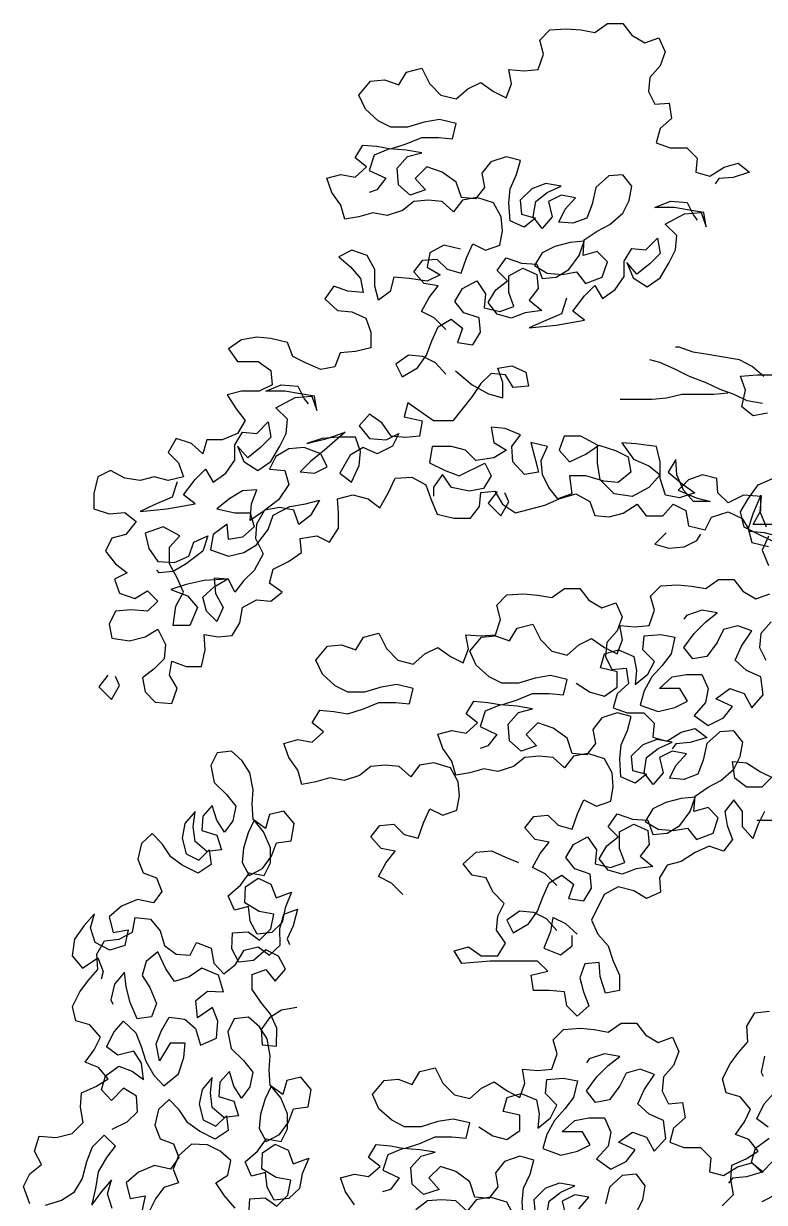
# Model space of a CAD drawing. Header units: metres. Extents: x 750563 to 756046, y 4495933 to 4497284.
# Drawn here: x 755743.142 to 755743.714, y 4496171.781 to 4496172.691 of the extents above; entities that cross this region are included whole.
import ezdxf

# ---------------------------------------------------------------- set-up
doc = ezdxf.new("R2010")
doc.units = ezdxf.units.M
doc.layers.add('00_DETALLES', color=7, linetype='Continuous', true_color=0xe0f0d1)

# ---------------------------------------------------------------- blocks, each defined once
blk = doc.blocks.new('Arbol21')
for points in [[(1.7791, 5.7537), (1.8014, 5.7759), (1.8261, 5.7883), (1.8112, 5.8155), (1.7939, 5.8377), (1.8211, 5.8427), (1.8408, 5.8649), (1.8235, 5.8872), (1.7963, 5.8896), (1.7766, 5.8698), (1.7494, 5.8624), (1.7395, 5.892), (1.7271, 5.9192), (1.7024, 5.9068), (1.6752, 5.9167), (1.6702, 5.9439), (1.6727, 5.971), (1.6875, 5.9982), (1.7196, 6.0082), (1.7468, 6.0032), (1.7641, 5.981), (1.7863, 6.0008), (1.8135, 6.0033), (1.8407, 6.0009), (1.863, 5.9836), (1.8926, 5.9737), (1.9198, 5.9787), (1.947, 5.9713), (1.9742, 5.9664), (1.9816, 5.9936), (1.9988, 6.0183), (2.0087, 6.0455), (1.9815, 6.0529), (1.9543, 6.0479), (1.9321, 6.0677), (1.9543, 6.085), (1.9394, 6.1097), (1.9123, 6.1072), (1.8851, 6.1022), (1.8554, 6.1121), (1.8258, 6.1244), (1.7936, 6.1244), (1.7664, 6.1219), (1.759, 6.1515), (1.7911, 6.159), (1.8208, 6.1541), (1.8529, 6.1442), (1.885, 6.1442), (1.9097, 6.1566), (1.9344, 6.1789), (1.9468, 6.2061), (1.9245, 6.2332), (1.8973, 6.2357), (1.8701, 6.2258), (1.8553, 6.2505), (1.8256, 6.2579), (1.8108, 6.2282), (1.7886, 6.2059), (1.759, 6.1985), (1.7367, 6.2182), (1.712, 6.2306), (1.6873, 6.2132), (1.6626, 6.2009), (1.6527, 6.228), (1.6576, 6.2552), (1.6279, 6.2527), (1.6008, 6.2552), (1.5908, 6.2848), (1.5982, 6.312), (1.5784, 6.3318), (1.5463, 6.3342), (1.5191, 6.3317), (1.492, 6.3267), (1.4672, 6.344), (1.4376, 6.344), (1.4203, 6.3217), (1.3956, 6.3069), (1.3684, 6.3167), (1.3561, 6.2895), (1.366, 6.2624), (1.3858, 6.2401), (1.3883, 6.213), (1.3759, 6.1882), (1.3487, 6.1907), (1.3438, 6.161), (1.3661, 6.1413), (1.3735, 6.1141), (1.3464, 6.1042), (1.3142, 6.1042), (1.2945, 6.0844), (1.297, 6.0572), (1.2698, 6.0498), (1.2426, 6.067), (1.2154, 6.0744), (1.1932, 6.0571), (1.2253, 6.0472), (1.2525, 6.0448), (1.2599, 6.0349)], [(1.7792, 5.6672), (1.799, 5.6894), (1.8237, 5.7018), (1.8509, 5.7043), (1.8756, 5.687), (1.8632, 5.6623), (1.8336, 5.6796), (1.8163, 5.7043), (1.8063, 5.7315), (1.794, 5.7586), (1.7692, 5.7734), (1.747, 5.7561), (1.7569, 5.7289), (1.7273, 5.724), (1.7124, 5.7487), (1.7149, 5.7759), (1.7445, 5.7858), (1.7618, 5.808), (1.7469, 5.8327), (1.7197, 5.8475), (1.7025, 5.8228), (1.705, 5.7956), (1.6753, 5.7882), (1.6481, 5.798), (1.658, 5.8252), (1.658, 5.8574), (1.6308, 5.8722), (1.6036, 5.8598), (1.6011, 5.8326), (1.6185, 5.8104), (1.5938, 5.7906), (1.6259, 5.7857), (1.6531, 5.7758), (1.6803, 5.7832), (1.6975, 5.8055), (1.6827, 5.8302), (1.6604, 5.8475), (1.6802, 5.8673), (1.6629, 5.892), (1.6332, 5.882), (1.6036, 5.8795), (1.5937, 5.8524), (1.5665, 5.8548), (1.5418, 5.8696), (1.522, 5.8968), (1.5121, 5.9239), (1.5393, 5.9215), (1.5689, 5.9141), (1.5937, 5.9018), (1.6085, 5.8771), (1.5838, 5.8622), (1.5542, 5.8597), (1.527, 5.8647), (1.5097, 5.8424), (1.4776, 5.8547), (1.4676, 5.8844), (1.4874, 5.9042), (1.5146, 5.8968), (1.5121, 5.9264), (1.4874, 5.9437), (1.4626, 5.956), (1.4379, 5.9782), (1.4255, 6.0029), (1.4206, 6.0301), (1.4378, 6.0524), (1.465, 6.0499), (1.4898, 6.0277), (1.4972, 5.9956), (1.5071, 5.9684), (1.5343, 5.9586), (1.5615, 5.9611), (1.5491, 5.9858), (1.5293, 6.008), (1.5565, 6.013), (1.5812, 6.0006), (1.5738, 5.971), (1.5936, 5.9487), (1.6109, 5.971), (1.6059, 6.0006), (1.5837, 6.0179), (1.5565, 6.0303), (1.5861, 6.0352), (1.6133, 6.0254), (1.6356, 6.0031), (1.6331, 5.976), (1.606, 5.9685), (1.6282, 5.9512), (1.6554, 5.9636), (1.6578, 5.9982), (1.6553, 6.0254), (1.6429, 6.0526), (1.6355, 6.0797), (1.6627, 6.0872), (1.6924, 6.0773), (1.7097, 6.0551), (1.7048, 6.0279), (1.7221, 6.0057), (1.7493, 6.0082), (1.7591, 6.0379), (1.7863, 6.0576), (1.8159, 6.0676), (1.8382, 6.0453), (1.8184, 6.0231), (1.8481, 6.0132), (1.8703, 6.033), (1.8728, 6.0651), (1.853, 6.0874), (1.8258, 6.0947), (1.8554, 6.0997), (1.8876, 6.1022), (1.9172, 6.0899), (1.9271, 6.0602), (1.895, 6.0454), (1.9123, 6.0232), (1.9272, 6.0182)], [(1.5465, 5.8139), (1.5564, 5.7842), (1.591, 5.7694), (1.6182, 5.7571), (1.5663, 5.762), (1.5119, 5.7718), (1.5341, 5.7891), (1.5119, 5.8188), (1.4921, 5.8385), (1.4773, 5.8138), (1.4525, 5.8311), (1.4352, 5.8558), (1.4352, 5.8854), (1.4203, 5.9101), (1.3932, 5.9076), (1.3709, 5.9299), (1.366, 5.9002), (1.3858, 5.8804), (1.4105, 5.8607), (1.4303, 5.883), (1.4179, 5.8533), (1.3908, 5.836), (1.366, 5.8532), (1.3487, 5.8829), (1.3363, 5.9076), (1.3338, 5.9348), (1.356, 5.957), (1.319, 5.9768), (1.2868, 5.9792), (1.277, 5.952), (1.2819, 5.9792), (1.3091, 5.9842), (1.3387, 5.9891), (1.3758, 5.9892), (1.3461, 6.0015), (1.314, 5.999), (1.3017, 5.9743), (1.2943, 5.9644)], [(1.7507, 5.9088), (1.7828, 5.9162), (1.81, 5.9014), (1.815, 5.8742), (1.7903, 5.8594), (1.815, 5.847), (1.8496, 5.852), (1.8792, 5.8545), (1.8867, 5.8273), (1.9089, 5.8101), (1.9163, 5.8372), (1.9163, 5.8694), (1.9311, 5.8966), (1.9607, 5.9065), (1.9855, 5.8941), (1.9632, 5.8744), (1.9435, 5.8521), (1.9386, 5.8249), (1.9682, 5.8274), (1.9954, 5.8373), (2.0127, 5.8126), (1.988, 5.7904), (1.9608, 5.7879), (1.9337, 5.7755), (1.9238, 5.7483), (1.9238, 5.7186), (1.9535, 5.7112), (1.9832, 5.7088), (1.9931, 5.6816), (2.0203, 5.6767), (2.0499, 5.6891), (2.0746, 5.7015), (2.0845, 5.7287), (2.1166, 5.7361), (2.1438, 5.7386), (2.1734, 5.7337), (2.1981, 5.7164), (2.1809, 5.6917), (2.1413, 5.6917), (2.1166, 5.6743), (2.1142, 5.6471), (2.1389, 5.6348), (2.1735, 5.6348), (2.2007, 5.6275), (2.1834, 5.6003), (2.1662, 5.578), (2.181, 5.5533), (2.2107, 5.541), (2.2403, 5.541), (2.2478, 5.5138), (2.27, 5.5336), (2.2996, 5.5435), (2.3145, 5.5164), (2.2947, 5.4966), (2.2849, 5.4694), (2.3145, 5.462), (2.3417, 5.4694), (2.3689, 5.462), (2.3985, 5.467), (2.4257, 5.4819), (2.4504, 5.4695), (2.4579, 5.4374), (2.4579, 5.4077), (2.4283, 5.3978), (2.3986, 5.4003), (2.3764, 5.383), (2.3962, 5.3583), (2.4234, 5.3509), (2.4357, 5.3262), (2.416, 5.3014), (2.3938, 5.2841), (2.4185, 5.2718), (2.4086, 5.2446), (2.379, 5.2347), (2.3543, 5.2495), (2.3345, 5.2297), (2.3543, 5.21), (2.3864, 5.2125), (2.4161, 5.21), (2.4285, 5.1853), (2.4235, 5.1581), (2.389, 5.1531), (2.3593, 5.1605), (2.3346, 5.1753), (2.3198, 5.1457), (2.3223, 5.1185), (2.342, 5.0987), (2.3643, 5.0815), (2.3594, 5.0543), (2.3396, 5.0345), (2.3075, 5.032), (2.2976, 5.0616), (2.3124, 5.0864), (2.3074, 5.1135), (2.2803, 5.1036), (2.2506, 5.1036), (2.2432, 5.1357), (2.2456, 5.1654), (2.2184, 5.1604), (2.1912, 5.1629), (2.1764, 5.1876), (2.1714, 5.2172), (2.1442, 5.232), (2.117, 5.2295), (2.0948, 5.2468), (2.1195, 5.2641), (2.112, 5.2913), (2.0824, 5.3061), (2.0576, 5.3234), (2.0601, 5.3505), (2.028, 5.3555), (2.0033, 5.3431), (1.9859, 5.3702), (1.9859, 5.3999), (1.9884, 5.4271), (1.9587, 5.4345), (1.9291, 5.427), (1.9068, 5.4097), (1.8895, 5.4394), (1.8771, 5.4665), (1.845, 5.469), (1.8178, 5.4541), (1.808, 5.4269), (1.7956, 5.3973), (1.7635, 5.3898), (1.7314, 5.3898), (1.7141, 5.412), (1.7116, 5.4392), (1.6844, 5.4416), (1.6696, 5.4169), (1.6449, 5.3996), (1.6177, 5.407), (1.588, 5.4144), (1.5608, 5.4267), (1.5287, 5.4366), (1.5015, 5.4217), (1.4917, 5.3945), (1.4645, 5.392), (1.4373, 5.3994), (1.4101, 5.4167), (1.3928, 5.3944), (1.3607, 5.3944), (1.3409, 5.4166), (1.3162, 5.4042), (1.3113, 5.3746), (1.2792, 5.3671), (1.2668, 5.3918), (1.2347, 5.4017), (1.2075, 5.3893), (1.1927, 5.3646), (1.1655, 5.3621), (1.1383, 5.3546)], [(1.1605, 5.372), (1.1729, 5.4016), (1.1704, 5.4313), (1.205, 5.4338), (1.2346, 5.419), (1.2544, 5.4388), (1.2568, 5.466), (1.284, 5.4734), (1.3112, 5.4635), (1.331, 5.4438), (1.2964, 5.4289), (1.2692, 5.4215), (1.3014, 5.4215), (1.3211, 5.4438), (1.3334, 5.4734), (1.3359, 5.5031), (1.3507, 5.4784), (1.3236, 5.4561), (1.2989, 5.4388), (1.3285, 5.429), (1.3557, 5.4339), (1.3656, 5.4661), (1.3655, 5.4982), (1.3729, 5.5278), (1.4125, 5.5328), (1.4396, 5.5353), (1.4174, 5.5032), (1.3878, 5.4908), (1.3656, 5.4735), (1.3878, 5.4488), (1.42, 5.4315), (1.4546, 5.4365), (1.4817, 5.4637), (1.4866, 5.4958), (1.4866, 5.5304), (1.5187, 5.5477), (1.5508, 5.5478), (1.5608, 5.5206), (1.541, 5.4983), (1.5089, 5.5131), (1.4841, 5.5304), (1.452, 5.5205), (1.4273, 5.5081), (1.4224, 5.4785), (1.4471, 5.4587), (1.4743, 5.4612), (1.5089, 5.4711), (1.541, 5.4712), (1.5361, 5.4366), (1.5633, 5.4267), (1.5806, 5.449), (1.5929, 5.4737), (1.5954, 5.5009), (1.583, 5.528), (1.6151, 5.5355), (1.6077, 5.5058), (1.6003, 5.4786), (1.6275, 5.4737), (1.6497, 5.4984), (1.6522, 5.5281), (1.6349, 5.5503), (1.6645, 5.5627), (1.6917, 5.5652), (1.6868, 5.5355), (1.6621, 5.5207), (1.6868, 5.5059), (1.7214, 5.501), (1.7412, 5.5208), (1.7683, 5.5282), (1.8054, 5.5282), (1.8104, 5.4961), (1.7807, 5.4813), (1.7536, 5.4714), (1.7041, 5.496), (1.6918, 5.4713), (1.7066, 5.4466), (1.7338, 5.4417), (1.7684, 5.4491), (1.7857, 5.4739), (1.803, 5.4492), (1.803, 5.4319)], [(1.159, 5.5922), (1.1862, 5.5873), (1.2085, 5.6046), (1.201, 5.6367), (1.2109, 5.6639), (1.1787, 5.6664), (1.1466, 5.6663)], [(1.166, 5.6628), (1.1883, 5.6826), (1.213, 5.6949), (1.2401, 5.6999), (1.2698, 5.7049), (1.3019, 5.7099), (1.3291, 5.7198), (1.3365, 5.7198)], [(1.1685, 5.6109), (1.1982, 5.6159), (1.2229, 5.6282), (1.2501, 5.6381), (1.2772, 5.6505), (1.3094, 5.6629), (1.339, 5.6778), (1.3662, 5.6901), (1.3859, 5.6951)], [(1.7608, 5.674), (1.7287, 5.6468), (1.6966, 5.6295), (1.6694, 5.622), (1.6694, 5.6517), (1.6792, 5.6789), (1.652, 5.6838), (1.6249, 5.6714), (1.6199, 5.6442), (1.6496, 5.6418), (1.6644, 5.6665), (1.6916, 5.669), (1.7114, 5.6492), (1.7287, 5.6246), (1.746, 5.6023), (1.7658, 5.5776), (1.8029, 5.5777), (1.8523, 5.6123), (1.8597, 5.5851), (1.8251, 5.5777), (1.8301, 5.548), (1.8573, 5.5456), (1.8845, 5.5481), (1.9017, 5.5728), (1.9264, 5.5901), (1.9462, 5.5679), (1.9265, 5.5432), (1.8943, 5.5407), (1.8696, 5.553), (1.882, 5.5283), (1.9117, 5.5135), (1.9388, 5.5259), (1.9636, 5.5111), (1.9834, 5.4765), (1.9611, 5.4592), (1.9463, 5.4913), (1.9438, 5.5185), (1.9537, 5.5457), (1.9858, 5.5457), (2.0179, 5.5433), (2.0476, 5.5334), (2.008, 5.5433), (1.9734, 5.5556), (2.013, 5.521), (2.0402, 5.4988), (2.06, 5.4791), (2.0328, 5.4766), (2.0081, 5.4889), (2.0204, 5.5136), (2.0525, 5.526), (2.0822, 5.5236), (2.1069, 5.5087), (2.1193, 5.484), (2.0896, 5.4815), (2.0822, 5.4544), (2.102, 5.4247), (2.1317, 5.4025), (2.1564, 5.3852), (2.1539, 5.4174), (2.144, 5.4445), (2.1712, 5.4421), (2.1959, 5.4273), (2.2207, 5.4075), (2.1861, 5.4001), (2.1564, 5.4001), (2.149, 5.3729), (2.1713, 5.3531), (2.1985, 5.3482), (2.2009, 5.3779), (2.2281, 5.3581), (2.2331, 5.3285), (2.1985, 5.3161), (2.1689, 5.3235), (2.1441, 5.3383), (2.1219, 5.3679), (2.112, 5.3951), (2.0798, 5.4123), (2.0501, 5.4173), (2.023, 5.4246), (2.0403, 5.395), (2.0625, 5.3777), (2.0724, 5.4049), (2.0996, 5.4099), (2.1292, 5.405), (2.1441, 5.3778), (2.1466, 5.3506), (2.1318, 5.321), (2.1491, 5.2888), (2.1689, 5.2691), (2.1862, 5.2469), (2.1986, 5.2716), (2.2257, 5.2741), (2.2233, 5.2444), (2.2085, 5.2172), (2.2209, 5.1901), (2.2406, 5.2099), (2.248, 5.237), (2.2258, 5.2568), (2.201, 5.2716), (2.2455, 5.2692), (2.2801, 5.2618), (2.3098, 5.2519), (2.2777, 5.2395), (2.2579, 5.2173), (2.2728, 5.1827), (2.3049, 5.1827), (2.2999, 5.2198), (2.2851, 5.247), (2.2974, 5.2742), (2.3122, 5.3014), (2.3122, 5.3335), (2.2924, 5.3557), (2.3245, 5.373), (2.3591, 5.3607), (2.3517, 5.331), (2.3344, 5.3063), (2.3023, 5.3038), (2.2751, 5.3161), (2.2652, 5.3433), (2.238, 5.3557), (2.2479, 5.326), (2.2801, 5.3013), (2.3048, 5.2865), (2.332, 5.2841), (2.3369, 5.289)], [(2.2972, 5.4595), (2.3071, 5.4299), (2.3418, 5.4151), (2.369, 5.4027), (2.3171, 5.4076), (2.2627, 5.4175), (2.2849, 5.4348), (2.2626, 5.4644), (2.2428, 5.4842), (2.228, 5.4594), (2.2033, 5.4767), (2.186, 5.5014), (2.186, 5.5311), (2.1711, 5.5558), (2.1439, 5.5533), (2.1217, 5.5755), (2.1168, 5.5458), (2.1365, 5.5261), (2.1613, 5.5063), (2.181, 5.5286), (2.1687, 5.4989), (2.1415, 5.4816), (2.1168, 5.4989), (2.0995, 5.5285), (2.0871, 5.5532), (2.0846, 5.5804), (2.1068, 5.6027), (2.0697, 5.6224), (2.0376, 5.6248), (2.0277, 5.5976), (2.0327, 5.6248), (2.0598, 5.6298), (2.0895, 5.6348), (2.1266, 5.6348), (2.0969, 5.6471), (2.0648, 5.6446), (2.0524, 5.6199), (2.045, 5.61)], [(1.2353, 5.6307), (1.2624, 5.6283), (1.3242, 5.6283), (1.3539, 5.6209), (1.3811, 5.6185), (1.4428, 5.6185)], [(1.1568, 5.355), (1.1692, 5.3278), (1.1568, 5.2981)], [(1.0629, 5.3771), (1.1864, 5.3772), (1.1716, 5.4044), (1.1715, 5.4341), (1.1864, 5.3995), (1.1963, 5.3698), (1.1889, 5.3427), (1.1568, 5.3352)], [(1.1247, 5.3327), (1.2037, 5.3723), (1.2111, 5.402), (1.1963, 5.4267), (1.1765, 5.4538), (1.1369, 5.4711)], [(1.6802, 5.4408), (1.6976, 5.4186), (1.6729, 5.3939), (1.658, 5.421), (1.6654, 5.4383)], [(1.3541, 5.3615), (1.3764, 5.3392), (1.3492, 5.3318), (1.3195, 5.3342), (1.2948, 5.3466), (1.2874, 5.3589)], [(1.5652, 4.6807), (1.5874, 4.703), (1.6121, 4.7153), (1.5972, 4.7425), (1.5799, 4.7647), (1.6071, 4.7697), (1.6268, 4.792), (1.6095, 4.8142), (1.5823, 4.8166), (1.5626, 4.7969), (1.5354, 4.7894), (1.5255, 4.8191), (1.5131, 4.8462), (1.4884, 4.8339), (1.4612, 4.8437), (1.4563, 4.8709), (1.4587, 4.8981), (1.4735, 4.9253), (1.5056, 4.9352), (1.5328, 4.9303), (1.5501, 4.908), (1.5723, 4.9278), (1.5995, 4.9303), (1.6267, 4.9279), (1.649, 4.9106), (1.6786, 4.9008), (1.7058, 4.9057), (1.733, 4.8983), (1.7602, 4.8934), (1.7676, 4.9206), (1.7849, 4.9453), (1.7947, 4.9725), (1.7675, 4.9799), (1.7403, 4.9749), (1.7181, 4.9947), (1.7403, 5.012), (1.7255, 5.0367), (1.6983, 5.0342), (1.6711, 5.0292), (1.6414, 5.0391), (1.6118, 5.0514), (1.5796, 5.0514), (1.5525, 5.0489), (1.545, 5.0786), (1.5771, 5.086), (1.6068, 5.0811), (1.6389, 5.0712), (1.6711, 5.0713), (1.6958, 5.0836), (1.7205, 5.1059), (1.7328, 5.1331), (1.7105, 5.1603), (1.6833, 5.1627), (1.6562, 5.1528), (1.6413, 5.1775), (1.6117, 5.1849), (1.5969, 5.1552), (1.5746, 5.133), (1.545, 5.1255), (1.5227, 5.1453), (1.498, 5.1576), (1.4733, 5.1403), (1.4486, 5.1279), (1.4387, 5.1551), (1.4436, 5.1823), (1.414, 5.1798), (1.3868, 5.1822), (1.3769, 5.2119), (1.3842, 5.239), (1.3645, 5.2588), (1.3323, 5.2612), (1.3052, 5.2587), (1.278, 5.2538), (1.2532, 5.271), (1.2236, 5.271), (1.2063, 5.2488), (1.1816, 5.2339), (1.1544, 5.2438)], [(1.152, 5.1894), (1.1718, 5.1672), (1.1743, 5.14), (1.162, 5.1153)], [(1.862, 4.6633), (1.8843, 4.6855), (1.909, 4.6979), (1.8941, 4.7251), (1.8768, 4.7473), (1.904, 4.7523), (1.9237, 4.7745), (1.9064, 4.7968), (1.8792, 4.7992), (1.8595, 4.7794), (1.8323, 4.772), (1.8224, 4.8016), (1.81, 4.8288), (1.7853, 4.8164), (1.7581, 4.8263), (1.7531, 4.8535), (1.7556, 4.8806), (1.7704, 4.9078), (1.8025, 4.9178), (1.8297, 4.9128), (1.847, 4.8906), (1.8692, 4.9104), (1.8964, 4.9129), (1.9236, 4.9104), (1.9459, 4.8932), (1.9755, 4.8833), (2.0027, 4.8883), (2.0299, 4.8809), (2.0571, 4.876), (2.0645, 4.9032), (2.0817, 4.9279), (2.0916, 4.9551), (2.0644, 4.9625), (2.0372, 4.9575), (2.015, 4.9773), (2.0372, 4.9946), (2.0224, 5.0193), (1.9952, 5.0168), (1.968, 5.0118), (1.9383, 5.0217), (1.9087, 5.034), (1.8765, 5.034), (1.8494, 5.0315), (1.8419, 5.0611), (1.874, 5.0686), (1.9037, 5.0636), (1.9358, 5.0538), (1.968, 5.0538), (1.9927, 5.0662), (2.0173, 5.0885), (2.0297, 5.1157), (2.0074, 5.1428), (1.9802, 5.1453), (1.953, 5.1354), (1.9382, 5.1601), (1.9085, 5.1674), (1.8937, 5.1378), (1.8715, 5.1155), (1.8419, 5.1081), (1.8196, 5.1278), (1.7949, 5.1402), (1.7702, 5.1228), (1.7455, 5.1105), (1.7356, 5.1376), (1.7405, 5.1648), (1.7108, 5.1623), (1.6837, 5.1648), (1.6737, 5.1944), (1.6811, 5.2216), (1.6613, 5.2414), (1.6292, 5.2438), (1.602, 5.2413), (1.5749, 5.2363), (1.5501, 5.2536), (1.5205, 5.2536), (1.5032, 5.2313), (1.4785, 5.2165), (1.4513, 5.2263), (1.439, 5.1991), (1.4489, 5.172), (1.4687, 5.1497), (1.4712, 5.1226), (1.4588, 5.0978), (1.4317, 5.1003), (1.4267, 5.0706), (1.449, 5.0509), (1.4564, 5.0237), (1.4293, 5.0138), (1.3971, 5.0138), (1.3774, 4.994), (1.3799, 4.9668), (1.3527, 4.9594), (1.3255, 4.9766), (1.2983, 4.984), (1.2761, 4.9667), (1.3082, 4.9568), (1.3354, 4.9544), (1.3428, 4.9445)], [(1.5277, 5.0711), (1.5006, 5.0538), (1.4734, 5.0464), (1.4487, 5.0636), (1.4486, 5.0933), (1.4808, 5.1007), (1.4733, 5.1279), (1.4461, 5.1353), (1.4165, 5.1229), (1.4116, 5.0957), (1.4141, 5.0686), (1.3893, 5.0883), (1.3769, 5.113), (1.3992, 5.1353), (1.3967, 5.1624), (1.3645, 5.1649), (1.3374, 5.1599), (1.3448, 5.1278), (1.3621, 5.1056), (1.3819, 5.0834), (1.3968, 5.0562), (1.4042, 5.029), (1.3696, 5.0166), (1.3375, 5.024), (1.3128, 5.0363), (1.3276, 5.0611), (1.3671, 5.0611), (1.3424, 5.0833), (1.3152, 5.0882), (1.2855, 5.0882), (1.2732, 5.061), (1.2782, 5.0338), (1.3004, 5.0091), (1.2733, 4.9893), (1.2436, 5.0041), (1.2263, 5.0264), (1.2584, 5.0412), (1.2312, 5.061), (1.204, 5.0511), (1.1892, 5.0239), (1.167, 5.0486), (1.1719, 5.0832), (1.199, 5.0955), (1.2213, 5.1153), (1.2089, 5.1425), (1.1891, 5.1721), (1.2163, 5.182), (1.2434, 5.1747), (1.2558, 5.15), (1.2756, 5.1228), (1.3028, 5.1179), (1.3201, 5.1401), (1.3003, 5.1673), (1.278, 5.1895), (1.2558, 5.2068), (1.2854, 5.2118), (1.3151, 5.2019), (1.32, 5.1945)], [(2.431, 5.0865), (2.4483, 5.0642), (2.4237, 5.0395), (2.4088, 5.0667), (2.4162, 5.084)], [(1.5652, 4.5942), (1.585, 4.6165), (1.6097, 4.6289), (1.6369, 4.6313), (1.6616, 4.6141), (1.6493, 4.5893), (1.6196, 4.6066), (1.6023, 4.6313), (1.5924, 4.6585), (1.58, 4.6857), (1.5553, 4.7005), (1.533, 4.6831), (1.5429, 4.656), (1.5133, 4.651), (1.4984, 4.6757), (1.5009, 4.7029), (1.5305, 4.7128), (1.5478, 4.7351), (1.533, 4.7598), (1.5058, 4.7746), (1.4885, 4.7498), (1.491, 4.7227), (1.4613, 4.7152), (1.4341, 4.7251), (1.444, 4.7523), (1.444, 4.7844), (1.4168, 4.7992), (1.3896, 4.7868), (1.3872, 4.7596), (1.4045, 4.7374), (1.3798, 4.7176), (1.4119, 4.7127), (1.4391, 4.7028), (1.4663, 4.7103), (1.4836, 4.7325), (1.4687, 4.7572), (1.4465, 4.7745), (1.4662, 4.7943), (1.4489, 4.819), (1.4192, 4.8091), (1.3896, 4.8066), (1.3797, 4.7794), (1.3525, 4.7818), (1.3278, 4.7966), (1.308, 4.8238), (1.2981, 4.851), (1.3253, 4.8485), (1.355, 4.8411), (1.3797, 4.8288), (1.3945, 4.8041), (1.3698, 4.7893), (1.3402, 4.7868), (1.313, 4.7917), (1.2957, 4.7694), (1.2636, 4.7818), (1.2537, 4.8114), (1.2734, 4.8312), (1.3006, 4.8238), (1.2981, 4.8534), (1.2734, 4.8707), (1.2487, 4.8831), (1.2239, 4.9053), (1.2115, 4.93), (1.2066, 4.9572), (1.2239, 4.9794), (1.251, 4.977), (1.2758, 4.9547), (1.2832, 4.9226), (1.2931, 4.8955), (1.3203, 4.8856), (1.3475, 4.8881), (1.3351, 4.9128), (1.3153, 4.935), (1.3425, 4.94), (1.3672, 4.9276), (1.3598, 4.898), (1.3796, 4.8758), (1.3969, 4.898), (1.3919, 4.9277), (1.3697, 4.945), (1.3425, 4.9573), (1.3721, 4.9623), (1.3993, 4.9524), (1.4216, 4.9302), (1.4192, 4.903), (1.392, 4.8955), (1.4142, 4.8783), (1.4414, 4.8906), (1.4438, 4.9252), (1.4413, 4.9524), (1.429, 4.9796), (1.4215, 5.0068), (1.4487, 5.0142), (1.4784, 5.0044), (1.4957, 4.9821), (1.4908, 4.9549), (1.5081, 4.9327), (1.5353, 4.9352), (1.5451, 4.9649), (1.5723, 4.9847), (1.6019, 4.9946), (1.6242, 4.9724), (1.6045, 4.9501), (1.6341, 4.9403), (1.6563, 4.96), (1.6588, 4.9922), (1.639, 5.0144), (1.6118, 5.0218), (1.6415, 5.0268), (1.6736, 5.0293), (1.7032, 5.0169), (1.7132, 4.9873), (1.681, 4.9724), (1.6984, 4.9502), (1.7132, 4.9453)], [(1.1498, 4.8904), (1.1696, 4.8706), (1.1992, 4.8707), (1.2215, 4.888), (1.2264, 4.9201), (1.1992, 4.9176), (1.172, 4.9003), (1.1473, 4.8879)], [(2.0667, 4.4454), (2.0959, 4.44), (2.1193, 4.4252), (2.1354, 4.4032), (2.1334, 4.3731), (2.1059, 4.3709), (2.1053, 4.4053), (2.1176, 4.4328), (2.1357, 4.4554), (2.1526, 4.48), (2.1525, 4.5088), (2.1262, 4.5189), (2.1081, 4.4964), (2.0885, 4.5192), (2.102, 4.5447), (2.1266, 4.5566), (2.1503, 4.5363), (2.1783, 4.533), (2.1918, 4.5585), (2.1905, 4.5894), (2.1604, 4.5915), (2.1384, 4.5753), (2.1167, 4.5969), (2.1111, 4.6252), (2.1395, 4.6308), (2.167, 4.6474), (2.1656, 4.6784), (2.141, 4.6952), (2.1165, 4.6833), (2.1064, 4.657), (2.0767, 4.6679), (2.089, 4.6379), (2.0946, 4.6095), (2.115, 4.5901), (2.143, 4.5868), (2.1565, 4.6122), (2.1598, 4.6402), (2.187, 4.6335), (2.1992, 4.6611), (2.1754, 4.6814), (2.1579, 4.7055), (2.1296, 4.6999), (2.1176, 4.7244), (2.1175, 4.7532), (2.1306, 4.7842), (2.1488, 4.8067), (2.1607, 4.7822), (2.1697, 4.753), (2.1719, 4.7254), (2.1584, 4.7), (2.1329, 4.7134), (2.1155, 4.7376), (2.1057, 4.7634), (2.0777, 4.7667), (2.0716, 4.8006), (2.0919, 4.8244), (2.1191, 4.8177), (2.1268, 4.7906), (2.1509, 4.808), (2.1529, 4.8381), (2.1507, 4.8656), (2.157, 4.8983), (2.1718, 4.9216), (2.1925, 4.9399), (2.2205, 4.9366), (2.2324, 4.9121), (2.2261, 4.8794), (2.2025, 4.8565), (2.1843, 4.834), (2.1899, 4.8056), (2.206, 4.7836), (2.2208, 4.8069), (2.2296, 4.8353), (2.2479, 4.8146), (2.2501, 4.7871), (2.2209, 4.7781), (2.2121, 4.7497), (2.24, 4.7464), (2.2629, 4.7659), (2.2662, 4.7939), (2.2627, 4.8236), (2.2823, 4.8007), (2.2879, 4.7724), (2.2803, 4.7418), (2.2558, 4.7299), (2.2354, 4.7493), (2.2321, 4.7213), (2.2567, 4.7045), (2.2876, 4.7202), (2.3096, 4.7364), (2.3265, 4.761), (2.3459, 4.7814), (2.3663, 4.762), (2.3732, 4.7315), (2.3631, 4.7052), (2.3372, 4.6954), (2.3271, 4.669), (2.3433, 4.6471), (2.3738, 4.6539), (2.4048, 4.6409), (2.4286, 4.6206), (2.421, 4.59), (2.3918, 4.5955), (2.3986, 4.565), (2.427, 4.5562), (2.4558, 4.5706), (2.4646, 4.5991), (2.4569, 4.6262), (2.4765, 4.6033), (2.4952, 4.5771), (2.5, 4.5453), (2.4797, 4.5215), (2.4504, 4.5414), (2.4403, 4.5151), (2.4437, 4.4998)], [(1.1647, 4.8237), (1.1771, 4.799), (1.187, 4.7718), (1.2067, 4.7941), (1.2067, 4.8237), (1.224, 4.846), (1.2413, 4.8237), (1.2364, 4.7966), (1.2265, 4.7694), (1.2438, 4.7471), (1.271, 4.757), (1.2982, 4.7447), (1.3254, 4.7274), (1.3526, 4.7201), (1.3674, 4.6954), (1.365, 4.6682), (1.3922, 4.6558), (1.4169, 4.6707), (1.4465, 4.6781), (1.4737, 4.6633), (1.4985, 4.6139), (1.4862, 4.5867), (1.4664, 4.5645), (1.4566, 4.5348), (1.4442, 4.5076), (1.4443, 4.478), (1.4714, 4.473), (1.4813, 4.5052), (1.4837, 4.5324), (1.5109, 4.5299), (1.5208, 4.5027), (1.5135, 4.4755), (1.5036, 4.4484), (1.5258, 4.4286), (1.5456, 4.4484), (1.5505, 4.4756), (1.5802, 4.4781), (1.6098, 4.4781), (1.6147, 4.5078), (1.5826, 4.5152), (1.6024, 4.5349), (1.6938, 4.535), (1.7482, 4.5301), (1.763, 4.5549), (1.7358, 4.5622), (1.7111, 4.5449), (1.679, 4.5449), (1.6641, 4.5696), (1.6814, 4.5943), (1.6789, 4.6215), (1.6665, 4.6462), (1.6887, 4.6685), (1.7011, 4.6957), (1.7282, 4.7006), (1.7455, 4.7229), (1.7208, 4.7451), (1.6911, 4.7475), (1.664, 4.7352), (1.6393, 4.7253)], [(0.8459, 4.7937), (0.8781, 4.7814), (0.9053, 4.7715), (0.9349, 4.779), (0.9596, 4.7914), (1.014, 4.7964), (1.0683, 4.8063), (1.1795, 4.8064)], [(1.5257, 4.5868), (1.5479, 4.6066), (1.5726, 4.6189), (1.5776, 4.5918), (1.59, 4.5596), (1.5579, 4.5473), (1.5356, 4.5645), (1.5356, 4.5843)], [(2.1855, 4.0584), (2.2058, 4.0821), (2.2227, 4.1068), (2.1994, 4.1215), (2.1938, 4.1499), (2.2145, 4.1682), (2.239, 4.1801), (2.27, 4.1815), (2.295, 4.1591), (2.3049, 4.1333), (2.2948, 4.107), (2.3232, 4.0981), (2.3393, 4.0761), (2.3513, 4.0516)], [(2.461, 4.0659), (2.4541, 4.0964), (2.4494, 4.1282), (2.4328, 4.1557), (2.4166, 4.1776), (2.4382, 4.1993), (2.4611, 4.1756), (2.4722, 4.1477), (2.4804, 4.1151), (2.497, 4.0876), (2.5203, 4.0728), (2.5521, 4.0632)], [(2.5818, 4.0666), (2.5936, 4.0997), (2.5816, 4.1243), (2.5591, 4.1424), (2.5726, 4.1679), (2.5636, 4.1971), (2.5306, 4.1945), (2.5, 4.202), (2.4784, 4.2236), (2.4838, 4.2528), (2.4816, 4.2804), (2.454, 4.2926), (2.4307, 4.3074), (2.4488, 4.3299), (2.4747, 4.3397), (2.4572, 4.3638), (2.4453, 4.3884), (2.4656, 4.4121), (2.4927, 4.4199), (2.4994, 4.447), (2.4849, 4.4758), (2.4687, 4.4978), (2.4505, 4.5185), (2.4525, 4.5486), (2.4372, 4.574), (2.4092, 4.5773), (2.3837, 4.5908), (2.3781, 4.6192), (2.3485, 4.6157), (2.3303, 4.5932), (2.3215, 4.5648), (2.2995, 4.5486), (2.272, 4.5464), (2.26, 4.5709), (2.2321, 4.5599), (2.2267, 4.5306), (2.2072, 4.5102), (2.1847, 4.5284), (2.1681, 4.5559), (2.141, 4.5626), (2.119, 4.5464), (2.0986, 4.5659), (2.0993, 4.5981), (2.0916, 4.6252), (2.0653, 4.6353), (2.0735, 4.6027), (2.0854, 4.5781), (2.0808, 4.5667)], [(2.4229, 4.2103), (2.394, 4.2246), (2.3736, 4.2441), (2.3757, 4.2742), (2.4011, 4.2895), (2.424, 4.2658), (2.4435, 4.2862), (2.4358, 4.3133), (2.4098, 4.3323), (2.384, 4.3225), (2.362, 4.3063), (2.3662, 4.3377), (2.381, 4.3611), (2.4115, 4.3535), (2.4335, 4.3697), (2.419, 4.3985), (2.4007, 4.4192), (2.377, 4.3962), (2.3669, 4.3699), (2.3581, 4.3415), (2.3425, 4.3148), (2.3231, 4.2944), (2.2946, 4.3176), (2.2844, 4.3489), (2.2822, 4.3765), (2.311, 4.3766), (2.3314, 4.3427), (2.3377, 4.3754), (2.3279, 4.4012), (2.3125, 4.4266), (2.2829, 4.4231), (2.2622, 4.4048), (2.2525, 4.373), (2.2215, 4.3861), (2.2189, 4.4191), (2.229, 4.4454), (2.2583, 4.4256), (2.2612, 4.4591), (2.2387, 4.4772), (2.2077, 4.4759), (2.2174, 4.5077), (2.2496, 4.5213), (2.2742, 4.5044), (2.3026, 4.4956), (2.3195, 4.5203), (2.3347, 4.5525), (2.3572, 4.5343), (2.3649, 4.5072), (2.3501, 4.4839), (2.3371, 4.4529), (2.3469, 4.4271), (2.3748, 4.4238), (2.3879, 4.4547), (2.3955, 4.4853), (2.3988, 4.5133), (2.4183, 4.4904), (2.4252, 4.4599), (2.4214, 4.4519)], [(1.2461, 4.0629), (1.2244, 4.0845), (1.2298, 4.1137), (1.2276, 4.1413), (1.2001, 4.1535), (1.1767, 4.1683), (1.1949, 4.1908), (1.2207, 4.2006), (1.2033, 4.2247), (1.1913, 4.2492), (1.2116, 4.273), (1.2387, 4.2807), (1.2454, 4.3079), (1.2309, 4.3367), (1.2148, 4.3587), (1.1965, 4.3794), (1.1985, 4.4095), (1.1832, 4.4349), (1.1552, 4.4382)], [(1.1689, 4.0712), (1.1401, 4.0855)], [(1.1471, 4.1504), (1.17, 4.1267), (1.1895, 4.1471), (1.1818, 4.1742), (1.1559, 4.1932)], [(1.1575, 4.2144), (1.1795, 4.2306), (1.165, 4.2593), (1.1467, 4.2801)], [(1.1644, 4.3513), (1.1712, 4.3208), (1.1674, 4.3128)], [(1.6466, 4.0422), (1.6614, 4.0694), (1.6935, 4.0793), (1.7207, 4.0744), (1.738, 4.0522), (1.7602, 4.072), (1.7874, 4.0745), (1.8146, 4.072), (1.8368, 4.0547)], [(1.9555, 4.0647), (1.9727, 4.0894), (1.9826, 4.1166), (1.9554, 4.124), (1.9282, 4.1191), (1.906, 4.1388), (1.9282, 4.1561), (1.9133, 4.1808), (1.8862, 4.1783), (1.859, 4.1734), (1.8293, 4.1832), (1.7996, 4.1956), (1.7675, 4.1955), (1.7403, 4.193), (1.7329, 4.2227), (1.765, 4.2301), (1.7947, 4.2252), (1.8268, 4.2153), (1.8589, 4.2154), (1.8836, 4.2278), (1.9083, 4.25), (1.9207, 4.2772), (1.8984, 4.3044), (1.8712, 4.3068), (1.844, 4.2969), (1.8292, 4.3216), (1.7995, 4.329), (1.7847, 4.2993), (1.7625, 4.2771), (1.7329, 4.2696), (1.7106, 4.2894), (1.6859, 4.3017), (1.6612, 4.2844), (1.6365, 4.272), (1.6266, 4.2992), (1.6315, 4.3264), (1.6018, 4.3239), (1.5746, 4.3263), (1.5647, 4.356), (1.5721, 4.3832), (1.5523, 4.4029), (1.5202, 4.4054), (1.493, 4.4029), (1.4658, 4.3979), (1.4411, 4.4152), (1.4115, 4.4151), (1.3942, 4.3929), (1.3695, 4.378), (1.3423, 4.3879), (1.33, 4.3607), (1.3399, 4.3335), (1.3597, 4.3113), (1.3622, 4.2841), (1.3498, 4.2594), (1.3226, 4.2618), (1.3177, 4.2322), (1.34, 4.2124), (1.3474, 4.1853), (1.3202, 4.1753), (1.2881, 4.1753), (1.2684, 4.1555), (1.2709, 4.1283), (1.2437, 4.1209), (1.2165, 4.1382), (1.1893, 4.1456), (1.1671, 4.1283), (1.1992, 4.1184), (1.2264, 4.1159), (1.2338, 4.1061)], [(2.1589, 4.0451), (2.1575, 4.0761), (2.1274, 4.0781), (2.1054, 4.062), (2.0838, 4.0835), (2.0782, 4.1119), (2.1066, 4.1175), (2.1341, 4.1341), (2.1327, 4.165), (2.1081, 4.1819), (2.0835, 4.17), (2.0734, 4.1437), (2.0437, 4.1546), (2.0561, 4.1245), (2.0617, 4.0962), (2.0821, 4.0767), (2.1101, 4.0734), (2.1236, 4.0989), (2.1269, 4.1269), (2.154, 4.1201), (2.1662, 4.1477), (2.1424, 4.168), (2.125, 4.1921), (2.0966, 4.1865), (2.0847, 4.2111), (2.0846, 4.2399), (2.0977, 4.2709), (2.1158, 4.2934), (2.1278, 4.2688), (2.1367, 4.2396), (2.1389, 4.2121), (2.1254, 4.1866), (2.1, 4.2001), (2.0825, 4.2242), (2.0727, 4.25), (2.0447, 4.2534), (2.0387, 4.2872), (2.059, 4.311), (2.0861, 4.3043), (2.0938, 4.2772), (2.1179, 4.2947), (2.12, 4.3248), (2.1178, 4.3523), (2.1241, 4.385), (2.1388, 4.4083), (2.1595, 4.4266), (2.1875, 4.4233), (2.1995, 4.3987), (2.1932, 4.3661), (2.1695, 4.3431), (2.1514, 4.3206), (2.1569, 4.2922), (2.1731, 4.2702), (2.1879, 4.2936), (2.1967, 4.322), (2.215, 4.3013), (2.2172, 4.2737), (2.188, 4.2648), (2.1791, 4.2363), (2.2071, 4.233), (2.2299, 4.2526), (2.2333, 4.2806), (2.2298, 4.3102), (2.2493, 4.2874), (2.2549, 4.259), (2.2474, 4.2285), (2.2228, 4.2165), (2.2024, 4.236), (2.1991, 4.208), (2.2238, 4.1911), (2.2546, 4.2069), (2.2766, 4.223), (2.2935, 4.2477), (2.313, 4.2681), (2.3334, 4.2486), (2.3402, 4.2181), (2.3301, 4.1918), (2.3043, 4.182), (2.2942, 4.1557), (2.3104, 4.1337), (2.3409, 4.1406), (2.3718, 4.1275), (2.3956, 4.1072), (2.3881, 4.0767), (2.3588, 4.0821), (2.3657, 4.0516)], [(2.4229, 4.0573), (2.4317, 4.0857), (2.424, 4.1128), (2.4436, 4.09), (2.4623, 4.0638)], [(1.7156, 4.2152), (1.6884, 4.1979), (1.6613, 4.1905), (1.6365, 4.2078), (1.6365, 4.2374), (1.6686, 4.2449), (1.6612, 4.272), (1.634, 4.2794), (1.6044, 4.267), (1.5994, 4.2399), (1.6019, 4.2127), (1.5772, 4.2324), (1.5648, 4.2571), (1.587, 4.2794), (1.5846, 4.3066), (1.5524, 4.309), (1.5252, 4.304), (1.5327, 4.2719), (1.55, 4.2497), (1.5698, 4.2275), (1.5846, 4.2003), (1.5921, 4.1731), (1.5575, 4.1607), (1.5254, 4.1681), (1.5006, 4.1805), (1.5154, 4.2052), (1.555, 4.2052), (1.5303, 4.2274), (1.5031, 4.2324), (1.4734, 4.2323), (1.4611, 4.2051), (1.466, 4.1779), (1.4883, 4.1533), (1.4611, 4.1335), (1.4315, 4.1483), (1.4142, 4.1705), (1.4463, 4.1853), (1.4191, 4.2051), (1.3919, 4.1952), (1.3771, 4.168), (1.3548, 4.1927), (1.3597, 4.2273), (1.3869, 4.2397), (1.4091, 4.2594), (1.3968, 4.2866), (1.377, 4.3163), (1.4041, 4.3262), (1.4313, 4.3188), (1.4437, 4.2941), (1.4635, 4.2669), (1.4907, 4.262), (1.508, 4.2843), (1.4882, 4.3114), (1.4659, 4.3336), (1.4436, 4.3509), (1.4733, 4.3559), (1.503, 4.346), (1.5079, 4.3386)], [(1.4118, 4.0494), (1.3994, 4.0741), (1.3945, 4.1013), (1.4117, 4.1235), (1.4389, 4.1211), (1.4637, 4.0989), (1.4711, 4.0667)], [(1.523, 4.0569), (1.5032, 4.0791), (1.5304, 4.0841), (1.5551, 4.0718), (1.5477, 4.0421)], [(1.5848, 4.0421), (1.5798, 4.0718), (1.5576, 4.0891), (1.5304, 4.1014), (1.56, 4.1064), (1.5872, 4.0965), (1.6095, 4.0743), (1.607, 4.0471)], [(1.6293, 4.0348), (1.6317, 4.0694), (1.6292, 4.0965), (1.6168, 4.1237), (1.6094, 4.1509), (1.6366, 4.1583), (1.6662, 4.1485), (1.6836, 4.1263), (1.6786, 4.0991), (1.696, 4.0768), (1.7231, 4.0793), (1.733, 4.109), (1.7602, 4.1288), (1.7898, 4.1387), (1.8121, 4.1165), (1.7923, 4.0942), (1.822, 4.0844), (1.8442, 4.1042), (1.8467, 4.1363), (1.8269, 4.1585), (1.7997, 4.1659), (1.8293, 4.1709), (1.8615, 4.1734), (1.8911, 4.161), (1.901, 4.1314), (1.8689, 4.1165), (1.8862, 4.0943), (1.9011, 4.0894)]]:
    blk.add_lwpolyline(points)

msp = doc.modelspace()

# ---------------------------------------------------------------- block references
at = {"layer": '00_DETALLES', "xscale": -0.4000000000000057, "yscale": 0.4000000000000057, "zscale": 0.4}
msp.add_blockref('Arbol21', (755744.17962, 4496170.15347), dxfattribs=at)

doc.saveas('drawing.dxf')
